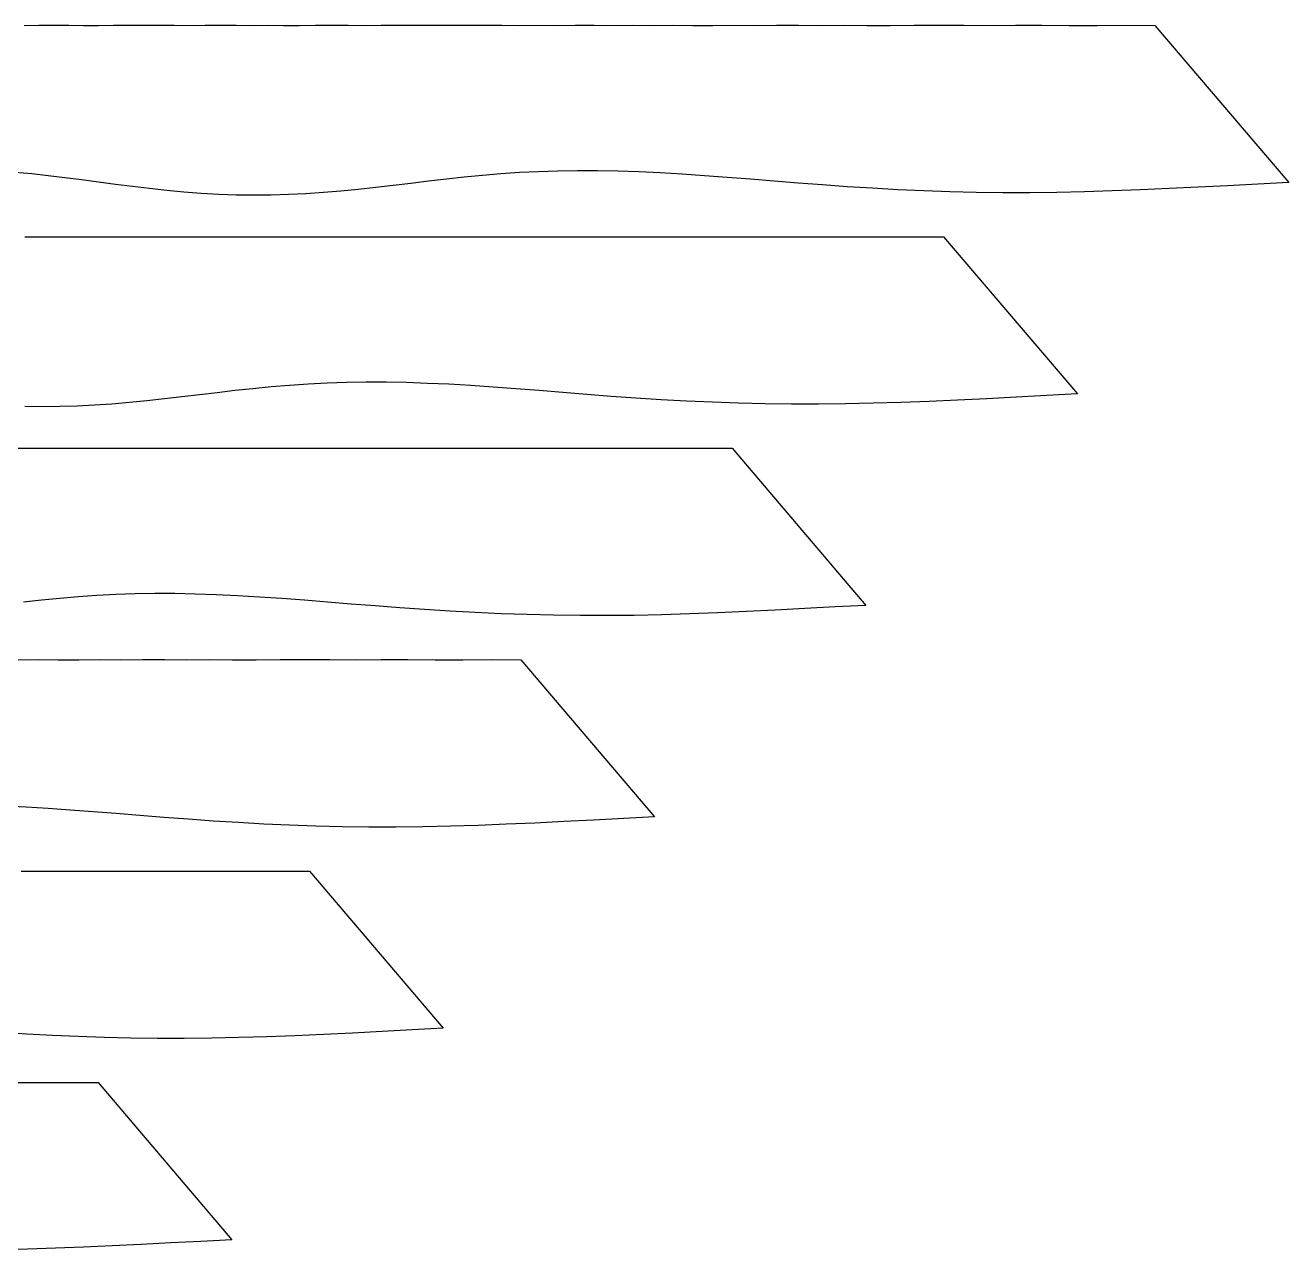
# Model space of a CAD drawing. Header units: metres. Extents: x 28 to 1492, y 12 to 1238.
# Drawn here: x 1310.7 to 1490, y 552.6 to 726.3 of the extents above; entities that cross this region are included whole.
import ezdxf

# ---------------------------------------------------------------- set-up
doc = ezdxf.new("R2010")
doc.units = ezdxf.units.M

msp = doc.modelspace()

# ---------------------------------------------------------------- linework, layer by layer
for points in [[(1310.5, 726.3), (1312.61, 726.31), (1314.72, 726.31), (1316.84, 726.31), (1318.96, 726.3), (1321.09, 726.3), (1323.22, 726.31), (1325.36, 726.31), (1327.51, 726.31), (1329.67, 726.31), (1331.83, 726.31), (1334.01, 726.3), (1336.2, 726.31), (1338.39, 726.31), (1340.6, 726.31), (1342.83, 726.3), (1345.07, 726.31), (1347.32, 726.3), (1349.58, 726.3), (1351.87, 726.31), (1354.17, 726.31), (1356.49, 726.31), (1358.82, 726.3), (1361.18, 726.31), (1363.56, 726.31), (1365.96, 726.31), (1368.38, 726.31), (1370.83, 726.31), (1373.3, 726.31), (1375.79, 726.31), (1378.32, 726.31), (1380.87, 726.3), (1383.46, 726.31), (1386.07, 726.3), (1388.72, 726.31), (1391.4, 726.31), (1394.11, 726.3), (1396.87, 726.31), (1399.66, 726.3), (1402.49, 726.31), (1405.36, 726.3), (1408.28, 726.3), (1411.24, 726.31), (1414.25, 726.3), (1417.31, 726.31), (1420.43, 726.31), (1423.59, 726.3), (1426.82, 726.31), (1430.1, 726.3), (1433.44, 726.3), (1436.85, 726.31), (1440.33, 726.31), (1443.88, 726.31), (1447.5, 726.3), (1451.2, 726.31), (1454.98, 726.31), (1458.85, 726.3), (1462.8, 726.3), (1466.85, 726.31), (1471, 726.3), (1490, 704)], [(1490, 704), (1485.61, 703.78), (1481.33, 703.55), (1477.13, 703.33), (1473.01, 703.13), (1468.95, 702.95), (1464.95, 702.8), (1461.01, 702.68), (1457.11, 702.59), (1453.25, 702.55), (1449.43, 702.55), (1445.65, 702.6), (1441.91, 702.69), (1438.2, 702.82), (1434.54, 702.98), (1430.92, 703.18), (1427.35, 703.41), (1423.83, 703.66), (1420.36, 703.93), (1416.95, 704.2), (1413.59, 704.47), (1410.3, 704.73), (1407.07, 704.97), (1403.91, 705.19), (1400.81, 705.37), (1397.77, 705.51), (1394.8, 705.62), (1391.9, 705.67), (1389.05, 705.68), (1386.26, 705.63), (1383.52, 705.54), (1380.83, 705.4), (1378.18, 705.22), (1375.57, 705), (1372.99, 704.75), (1370.44, 704.47), (1367.92, 704.18), (1365.4, 703.88), (1362.91, 703.58), (1360.42, 703.29), (1357.94, 703.02), (1355.46, 702.77), (1352.98, 702.57), (1350.51, 702.4), (1348.03, 702.28), (1345.55, 702.21), (1343.08, 702.19), (1340.6, 702.23), (1338.13, 702.32), (1335.66, 702.46), (1333.2, 702.65), (1330.75, 702.88), (1328.31, 703.14), (1325.88, 703.43), (1323.46, 703.73), (1321.06, 704.05), (1318.67, 704.37), (1316.3, 704.67), (1313.94, 704.96), (1311.59, 705.22), (1309.26, 705.44)], [(1310.6, 696.31), (1312.83, 696.3), (1315.07, 696.31), (1317.32, 696.3), (1319.58, 696.3), (1321.87, 696.31), (1324.17, 696.31), (1326.49, 696.31), (1328.82, 696.3), (1331.18, 696.31), (1333.56, 696.31), (1335.96, 696.31), (1338.38, 696.31), (1340.83, 696.31), (1343.3, 696.31), (1345.79, 696.31), (1348.32, 696.31), (1350.87, 696.3), (1353.46, 696.31), (1356.07, 696.3), (1358.72, 696.31), (1361.4, 696.31), (1364.11, 696.3), (1366.87, 696.31), (1369.66, 696.3), (1372.49, 696.31), (1375.36, 696.3), (1378.28, 696.3), (1381.24, 696.31), (1384.25, 696.3), (1387.31, 696.31), (1390.43, 696.31), (1393.59, 696.3), (1396.82, 696.31), (1400.1, 696.3), (1403.44, 696.3), (1406.85, 696.31), (1410.33, 696.31), (1413.88, 696.31), (1417.5, 696.3), (1421.2, 696.31), (1424.98, 696.31), (1428.85, 696.3), (1432.8, 696.3), (1436.85, 696.31), (1441, 696.3), (1460, 674)], [(1460, 674), (1455.61, 673.78), (1451.33, 673.55), (1447.13, 673.33), (1443.01, 673.13), (1438.95, 672.95), (1434.95, 672.8), (1431.01, 672.68), (1427.11, 672.59), (1423.25, 672.55), (1419.43, 672.55), (1415.65, 672.6), (1411.91, 672.69), (1408.2, 672.82), (1404.54, 672.98), (1400.92, 673.18), (1397.35, 673.41), (1393.83, 673.66), (1390.36, 673.93), (1386.95, 674.2), (1383.59, 674.47), (1380.3, 674.73), (1377.07, 674.97), (1373.91, 675.19), (1370.81, 675.37), (1367.77, 675.51), (1364.8, 675.62), (1361.9, 675.67), (1359.05, 675.68), (1356.26, 675.63), (1353.52, 675.54), (1350.83, 675.4), (1348.18, 675.22), (1345.57, 675), (1342.99, 674.75), (1340.44, 674.47), (1337.92, 674.18), (1335.4, 673.88), (1332.91, 673.58), (1330.42, 673.29), (1327.94, 673.02), (1325.46, 672.77), (1322.98, 672.57), (1320.51, 672.4), (1318.03, 672.28), (1315.55, 672.21), (1313.08, 672.19), (1310.6, 672.23)], [(1308.38, 666.31), (1310.83, 666.31), (1313.3, 666.31), (1315.79, 666.31), (1318.32, 666.31), (1320.87, 666.3), (1323.46, 666.31), (1326.07, 666.3), (1328.72, 666.31), (1331.4, 666.31), (1334.11, 666.3), (1336.87, 666.31), (1339.66, 666.3), (1342.49, 666.31), (1345.36, 666.3), (1348.28, 666.3), (1351.24, 666.31), (1354.25, 666.3), (1357.31, 666.31), (1360.43, 666.31), (1363.59, 666.3), (1366.82, 666.31), (1370.1, 666.3), (1373.44, 666.3), (1376.85, 666.31), (1380.33, 666.31), (1383.88, 666.31), (1387.5, 666.3), (1391.2, 666.31), (1394.98, 666.31), (1398.85, 666.3), (1402.8, 666.3), (1406.85, 666.31), (1411, 666.3), (1430, 644)], [(1430, 644), (1425.61, 643.78), (1421.33, 643.55), (1417.13, 643.33), (1413.01, 643.13), (1408.95, 642.95), (1404.95, 642.8), (1401.01, 642.68), (1397.11, 642.59), (1393.25, 642.55), (1389.43, 642.55), (1385.65, 642.6), (1381.91, 642.69), (1378.2, 642.82), (1374.54, 642.98), (1370.92, 643.18), (1367.35, 643.41), (1363.83, 643.66), (1360.36, 643.93), (1356.95, 644.2), (1353.59, 644.47), (1350.3, 644.73), (1347.07, 644.97), (1343.91, 645.19), (1340.81, 645.37), (1337.77, 645.51), (1334.8, 645.62), (1331.9, 645.67), (1329.05, 645.68), (1326.26, 645.63), (1323.52, 645.54), (1320.83, 645.4), (1318.18, 645.22), (1315.57, 645), (1312.99, 644.75), (1310.44, 644.47)], [(1309.66, 636.3), (1312.49, 636.31), (1315.36, 636.3), (1318.28, 636.3), (1321.24, 636.31), (1324.25, 636.3), (1327.31, 636.31), (1330.43, 636.31), (1333.59, 636.3), (1336.82, 636.31), (1340.1, 636.3), (1343.44, 636.3), (1346.85, 636.31), (1350.33, 636.31), (1353.88, 636.31), (1357.5, 636.3), (1361.2, 636.31), (1364.98, 636.31), (1368.85, 636.3), (1372.8, 636.3), (1376.85, 636.31), (1381, 636.3), (1400, 614)], [(1400, 614), (1395.61, 613.78), (1391.33, 613.55), (1387.13, 613.33), (1383.01, 613.13), (1378.95, 612.95), (1374.95, 612.8), (1371.01, 612.68), (1367.11, 612.59), (1363.25, 612.55), (1359.43, 612.55), (1355.65, 612.6), (1351.91, 612.69), (1348.2, 612.82), (1344.54, 612.98), (1340.92, 613.18), (1337.35, 613.41), (1333.83, 613.66), (1330.36, 613.93), (1326.95, 614.2), (1323.59, 614.47), (1320.3, 614.73), (1317.07, 614.97), (1313.91, 615.19), (1310.81, 615.37), (1307.77, 615.51)], [(1310.1, 606.3), (1313.44, 606.3), (1316.85, 606.31), (1320.33, 606.31), (1323.88, 606.31), (1327.5, 606.3), (1331.2, 606.31), (1334.98, 606.31), (1338.85, 606.3), (1342.8, 606.3), (1346.85, 606.31), (1351, 606.3), (1370, 584)], [(1370, 584), (1365.61, 583.78), (1361.33, 583.55), (1357.13, 583.33), (1353.01, 583.13), (1348.95, 582.95), (1344.95, 582.8), (1341.01, 582.68), (1337.11, 582.59), (1333.25, 582.55), (1329.43, 582.55), (1325.65, 582.6), (1321.91, 582.69), (1318.2, 582.82), (1314.54, 582.98), (1310.92, 583.18), (1307.35, 583.41)], [(1308.85, 576.3), (1312.8, 576.3), (1316.85, 576.31), (1321, 576.3), (1340, 554)], [(1340, 554), (1335.61, 553.78), (1331.33, 553.55), (1327.13, 553.33), (1323.01, 553.13), (1318.95, 552.95), (1314.95, 552.8), (1311.01, 552.68), (1307.11, 552.59)]]:
    msp.add_lwpolyline(points)

doc.saveas('drawing.dxf')
